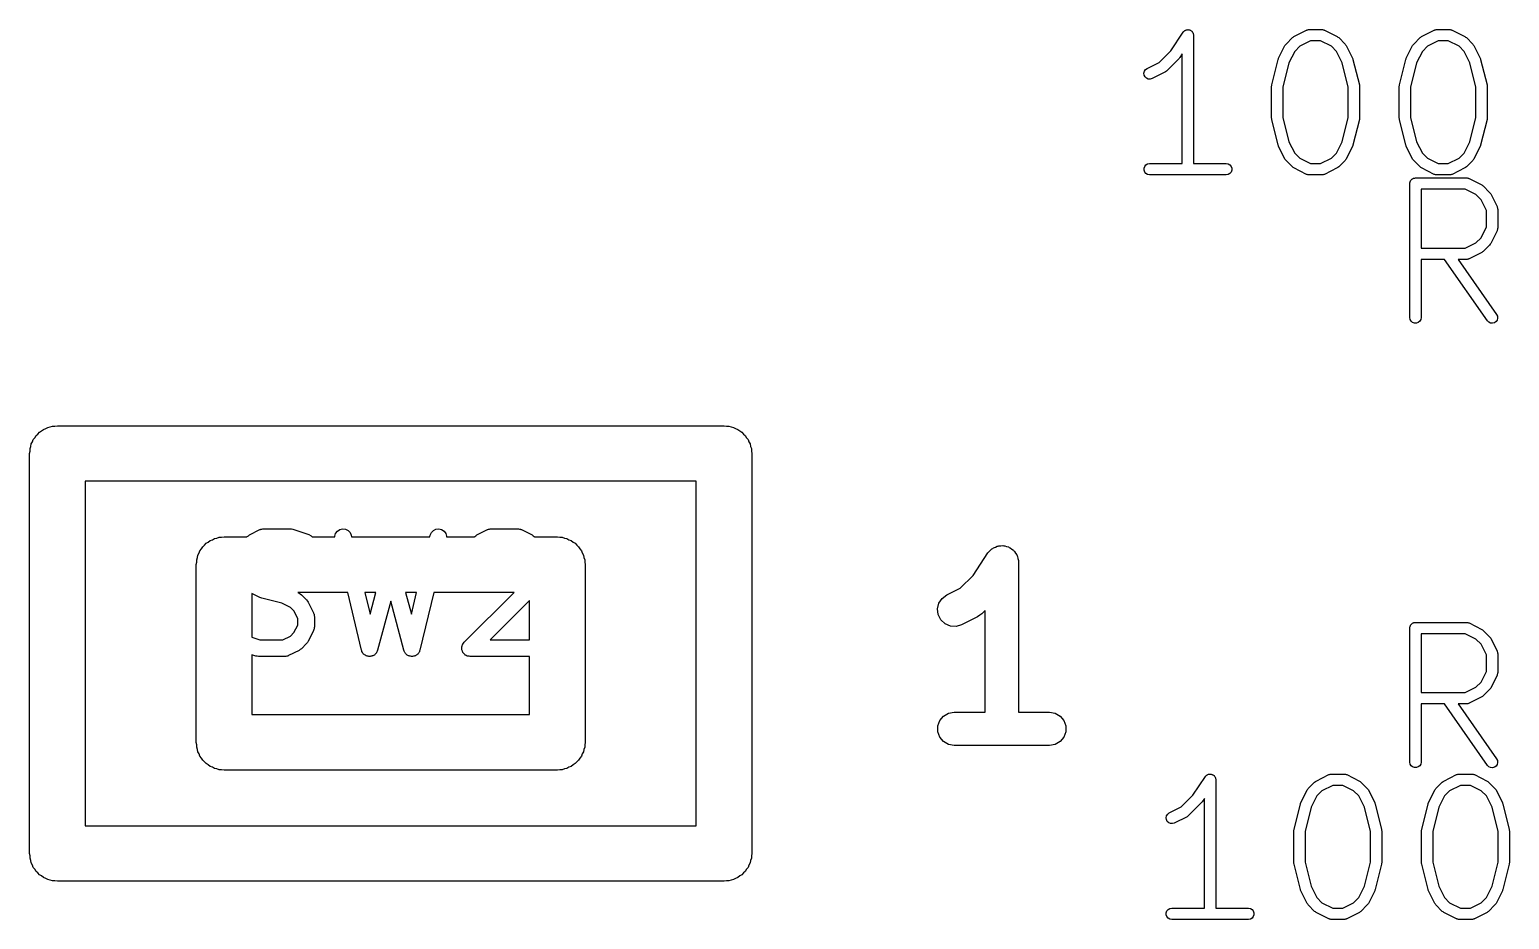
# Model space of a CAD drawing. Extents: x 0 to 76, y -93 to 16.
# Drawn here: x 1.75 to 15.07, y -65.89 to -57.89 of the extents above; entities that cross this region are included whole.
import ezdxf

# ---------------------------------------------------------------- set-up
doc = ezdxf.new("R2010")
doc.units = 0
doc.header["$MEASUREMENT"] = 0
doc.layers.add('BLACK', color=7, linetype='CONTINUOUS')

msp = doc.modelspace()

# ---------------------------------------------------------------- linework, layer by layer
at = {"layer": 'Black'}
for p, q in [((12.0201, -58.076), (12.1323, -57.9079)), ((12.1323, -57.9079), (12.1342, -57.9058)), ((12.1342, -57.9058), (12.1356, -57.9034)), ((12.1356, -57.9034), (12.1403, -57.8995)), ((12.1403, -57.8995), (12.1444, -57.8951)), ((12.1444, -57.8951), (12.147, -57.8939)), ((12.147, -57.8939), (12.1491, -57.8921)), ((12.1491, -57.8921), (12.1548, -57.89)), ((12.1548, -57.89), (12.1603, -57.8873)), ((12.1603, -57.8873), (12.1631, -57.887)), ((12.1631, -57.887), (12.1657, -57.886)), ((12.1657, -57.886), (12.1718, -57.886)), ((12.1718, -57.886), (12.1778, -57.8854)), ((12.1778, -57.8854), (12.1805, -57.886)), ((12.1805, -57.886), (12.1833, -57.886)), ((12.1833, -57.886), (12.189, -57.8881)), ((12.189, -57.8881), (12.1949, -57.8895)), ((12.1949, -57.8895), (12.1973, -57.8911)), ((12.1973, -57.8911), (12.1999, -57.8921)), ((12.1999, -57.8921), (12.2046, -57.896)), ((12.2046, -57.896), (12.2096, -57.8993)), ((12.2096, -57.8993), (12.2113, -57.9016)), ((12.2113, -57.9016), (12.2134, -57.9034)), ((12.2134, -57.9034), (12.2165, -57.9086)), ((12.2165, -57.9086), (12.2201, -57.9135)), ((12.2201, -57.9135), (12.2209, -57.9162)), ((12.2209, -57.9162), (12.2223, -57.9187)), ((12.2223, -57.9187), (12.2233, -57.9246)), ((12.2233, -57.9246), (12.225, -57.9305)), ((12.225, -57.9305), (12.2248, -57.9333)), ((12.2248, -57.9333), (12.2253, -57.936)), ((13.1285, -57.9481), (13.2434, -57.8906)), ((13.2434, -57.8906), (13.2462, -57.8898)), ((13.2462, -57.8898), (13.2487, -57.8883)), ((13.2487, -57.8883), (13.2546, -57.8873)), ((13.2546, -57.8873), (13.2603, -57.8856)), ((13.2603, -57.8856), (13.2632, -57.8858)), ((13.2632, -57.8858), (13.2661, -57.8852)), ((13.2661, -57.8852), (13.381, -57.8852)), ((13.381, -57.8852), (13.3839, -57.8858)), ((13.3839, -57.8858), (13.3868, -57.8856)), ((13.3868, -57.8856), (13.3925, -57.8873)), ((13.3925, -57.8873), (13.3984, -57.8883)), ((13.3984, -57.8883), (13.4009, -57.8898)), ((13.4009, -57.8898), (13.4037, -57.8906)), ((13.4037, -57.8906), (13.5186, -57.9481)), ((14.2775, -57.9481), (14.3924, -57.8906)), ((14.3924, -57.8906), (14.3953, -57.8898)), ((14.3953, -57.8898), (14.3978, -57.8883)), ((14.3978, -57.8883), (14.4037, -57.8873)), ((14.4037, -57.8873), (14.4094, -57.8856)), ((14.4094, -57.8856), (14.4123, -57.8858)), ((14.4123, -57.8858), (14.4152, -57.8852)), ((14.4152, -57.8852), (14.5301, -57.8852)), ((14.5301, -57.8852), (14.533, -57.8858)), ((14.533, -57.8858), (14.5359, -57.8856)), ((14.5359, -57.8856), (14.5416, -57.8873)), ((14.5416, -57.8873), (14.5474, -57.8883)), ((14.5474, -57.8883), (14.55, -57.8898)), ((14.55, -57.8898), (14.5528, -57.8906)), ((14.5528, -57.8906), (14.6677, -57.9481)), ((12.2253, -57.936), (12.2253, -59.0917)), ((12.9909, -58.1431), (13.0483, -58.0282)), ((13.0483, -58.0282), (13.0532, -58.0217)), ((13.0532, -58.0217), (13.0578, -58.015)), ((13.0578, -58.015), (13.1153, -57.9576)), ((13.1153, -57.9576), (13.122, -57.9529)), ((13.122, -57.9529), (13.1285, -57.9481)), ((13.1813, -58.0352), (13.1355, -58.081)), ((13.2781, -57.9868), (13.1813, -58.0352)), ((13.369, -57.9868), (13.2781, -57.9868)), ((13.4658, -58.0353), (13.369, -57.9868)), ((13.5116, -58.081), (13.4658, -58.0353)), ((13.5186, -57.9481), (13.5252, -57.9529)), ((13.5252, -57.9529), (13.5318, -57.9576)), ((13.5318, -57.9576), (13.5893, -58.015)), ((13.5893, -58.015), (13.594, -58.0217)), ((13.594, -58.0217), (13.5988, -58.0282)), ((13.5988, -58.0282), (13.6563, -58.1431)), ((14.1399, -58.1431), (14.1974, -58.0282)), ((14.1974, -58.0282), (14.2022, -58.0217)), ((14.2022, -58.0217), (14.2069, -58.015)), ((14.2069, -58.015), (14.2643, -57.9576)), ((14.2643, -57.9576), (14.271, -57.9529)), ((14.271, -57.9529), (14.2775, -57.9481)), ((14.3304, -58.0352), (14.2846, -58.081)), ((14.4272, -57.9868), (14.3304, -58.0352)), ((14.5181, -57.9868), (14.4272, -57.9868)), ((14.6149, -58.0353), (14.5181, -57.9868)), ((14.6607, -58.081), (14.6149, -58.0353)), ((14.6677, -57.9481), (14.6742, -57.9529)), ((14.6742, -57.9529), (14.6809, -57.9576)), ((14.6809, -57.9576), (14.7383, -58.015)), ((14.7383, -58.015), (14.743, -58.0217)), ((14.743, -58.0217), (14.7479, -58.0282)), ((14.7479, -58.0282), (14.8053, -58.1431)), ((11.8071, -58.2353), (11.9146, -58.1816)), ((11.9146, -58.1816), (12.0201, -58.076)), ((12.0955, -58.1443), (11.9806, -58.2592)), ((12.0984, -58.1402), (12.0955, -58.1443)), ((12.1019, -58.1366), (12.0984, -58.1402)), ((12.1237, -58.1038), (12.1019, -58.1366)), ((12.1237, -59.0917), (12.1237, -58.1038)), ((12.9296, -58.3833), (12.987, -58.1535)), ((12.987, -58.1535), (12.9893, -58.1485)), ((12.9893, -58.1485), (12.9909, -58.1431)), ((13.0842, -58.1836), (13.0297, -58.4019)), ((13.1355, -58.081), (13.0842, -58.1836)), ((13.5629, -58.1836), (13.5116, -58.081)), ((13.6175, -58.4019), (13.5629, -58.1836)), ((13.6563, -58.1431), (13.6579, -58.1485)), ((13.6579, -58.1485), (13.6601, -58.1535)), ((13.6601, -58.1535), (13.7176, -58.3833)), ((14.0786, -58.3833), (14.1361, -58.1535)), ((14.1361, -58.1535), (14.1383, -58.1485)), ((14.1383, -58.1485), (14.1399, -58.1431)), ((14.2333, -58.1836), (14.1787, -58.4019)), ((14.2846, -58.081), (14.2333, -58.1836)), ((14.712, -58.1836), (14.6607, -58.081)), ((14.7665, -58.4019), (14.712, -58.1836)), ((14.8053, -58.1431), (14.8069, -58.1485)), ((14.8069, -58.1485), (14.8092, -58.1535)), ((14.8092, -58.1535), (14.8666, -58.3833)), ((11.7791, -58.2777), (11.7832, -58.2606)), ((11.7811, -58.2952), (11.7791, -58.2777)), ((11.789, -58.311), (11.7811, -58.2952)), ((11.7832, -58.2606), (11.7929, -58.2458)), ((11.8018, -58.3232), (11.789, -58.311)), ((11.7929, -58.2458), (11.8071, -58.2353)), ((11.818, -58.3302), (11.8018, -58.3232)), ((11.8356, -58.3312), (11.818, -58.3302)), ((11.8525, -58.3262), (11.8356, -58.3312)), ((11.9674, -58.2687), (11.8525, -58.3262)), ((11.974, -58.2639), (11.9674, -58.2687)), ((11.9806, -58.2592), (11.974, -58.2639)), ((12.9281, -58.3957), (12.9291, -58.3895)), ((12.9281, -58.6829), (12.9281, -58.3957)), ((12.9291, -58.3895), (12.9296, -58.3833)), ((13.0297, -58.4019), (13.0297, -58.6767)), ((13.6175, -58.6767), (13.6175, -58.4019)), ((13.7176, -58.3833), (13.718, -58.3895)), ((13.718, -58.3895), (13.7191, -58.3957)), ((13.7191, -58.3957), (13.7191, -58.6829)), ((14.0771, -58.3957), (14.0782, -58.3895)), ((14.0771, -58.6829), (14.0771, -58.3957)), ((14.0782, -58.3895), (14.0786, -58.3833)), ((14.1787, -58.4019), (14.1787, -58.6767)), ((14.7665, -58.6767), (14.7665, -58.4019)), ((14.8666, -58.3833), (14.8671, -58.3895)), ((14.8671, -58.3895), (14.8681, -58.3957)), ((14.8681, -58.3957), (14.8681, -58.6829)), ((12.9291, -58.6891), (12.9281, -58.6829)), ((12.9296, -58.6952), (12.9291, -58.6891)), ((12.987, -58.9251), (12.9296, -58.6952)), ((13.0297, -58.6767), (13.0842, -58.895)), ((13.5629, -58.895), (13.6175, -58.6767)), ((13.7176, -58.6952), (13.6601, -58.9251)), ((13.718, -58.6891), (13.7176, -58.6952)), ((13.7191, -58.6829), (13.718, -58.6891)), ((14.0782, -58.6891), (14.0771, -58.6829)), ((14.0786, -58.6952), (14.0782, -58.6891)), ((14.1361, -58.9251), (14.0786, -58.6952)), ((14.1787, -58.6767), (14.2333, -58.895)), ((14.712, -58.895), (14.7665, -58.6767)), ((14.8666, -58.6952), (14.8092, -58.9251)), ((14.8671, -58.6891), (14.8666, -58.6952)), ((14.8681, -58.6829), (14.8671, -58.6891)), ((12.9893, -58.9301), (12.987, -58.9251)), ((12.9909, -58.9355), (12.9893, -58.9301)), ((13.0483, -59.0504), (12.9909, -58.9355)), ((13.0842, -58.895), (13.1355, -58.9976)), ((13.1355, -58.9976), (13.1813, -59.0433)), ((13.4658, -59.0433), (13.5116, -58.9976)), ((13.5116, -58.9976), (13.5629, -58.895)), ((13.6563, -58.9355), (13.5988, -59.0504)), ((13.6579, -58.9301), (13.6563, -58.9355)), ((13.6601, -58.9251), (13.6579, -58.9301)), ((14.1383, -58.9301), (14.1361, -58.9251)), ((14.1399, -58.9355), (14.1383, -58.9301)), ((14.1974, -59.0504), (14.1399, -58.9355)), ((14.2333, -58.895), (14.2846, -58.9976)), ((14.2846, -58.9976), (14.3304, -59.0433)), ((14.6149, -59.0433), (14.6607, -58.9976)), ((14.6607, -58.9976), (14.712, -58.895)), ((14.8053, -58.9355), (14.7479, -59.0504)), ((14.8069, -58.9301), (14.8053, -58.9355)), ((14.8092, -58.9251), (14.8069, -58.9301)), ((11.7798, -59.1337), (11.7858, -59.1171)), ((11.7858, -59.1171), (11.7972, -59.1036)), ((11.7972, -59.1036), (11.8124, -59.0948)), ((11.8124, -59.0948), (11.8298, -59.0917)), ((11.8298, -59.0917), (12.1237, -59.0917)), ((12.2253, -59.0917), (12.5192, -59.0917)), ((12.5192, -59.0917), (12.5366, -59.0948)), ((12.5366, -59.0948), (12.5519, -59.1036)), ((12.5519, -59.1036), (12.5632, -59.1171)), ((12.5632, -59.1171), (12.5693, -59.1337)), ((13.0532, -59.0569), (13.0483, -59.0504)), ((13.0578, -59.0636), (13.0532, -59.0569)), ((13.1153, -59.121), (13.0578, -59.0636)), ((13.122, -59.1257), (13.1153, -59.121)), ((13.1285, -59.1305), (13.122, -59.1257)), ((13.2434, -59.188), (13.1285, -59.1305)), ((13.1813, -59.0433), (13.2781, -59.0917)), ((13.2781, -59.0917), (13.369, -59.0917)), ((13.369, -59.0917), (13.4658, -59.0433)), ((13.5186, -59.1305), (13.4037, -59.188)), ((13.5252, -59.1257), (13.5186, -59.1305)), ((13.5318, -59.121), (13.5252, -59.1257)), ((13.5893, -59.0636), (13.5318, -59.121)), ((13.594, -59.0569), (13.5893, -59.0636)), ((13.5988, -59.0504), (13.594, -59.0569)), ((14.2022, -59.0569), (14.1974, -59.0504)), ((14.2069, -59.0636), (14.2022, -59.0569)), ((14.2643, -59.121), (14.2069, -59.0636)), ((14.271, -59.1257), (14.2643, -59.121)), ((14.2775, -59.1305), (14.271, -59.1257)), ((14.3924, -59.188), (14.2775, -59.1305)), ((14.3304, -59.0433), (14.4272, -59.0917)), ((14.4272, -59.0917), (14.5181, -59.0917)), ((14.5181, -59.0917), (14.6149, -59.0433)), ((14.6677, -59.1305), (14.5528, -59.188)), ((14.6742, -59.1257), (14.6677, -59.1305)), ((14.6809, -59.121), (14.6742, -59.1257)), ((14.7383, -59.0636), (14.6809, -59.121)), ((14.743, -59.0569), (14.7383, -59.0636)), ((14.7479, -59.0504), (14.743, -59.0569)), ((11.7798, -59.1514), (11.7798, -59.1337)), ((11.7858, -59.1679), (11.7798, -59.1514)), ((11.7972, -59.1815), (11.7858, -59.1679)), ((11.8124, -59.1903), (11.7972, -59.1815)), ((11.8298, -59.1933), (11.8124, -59.1903)), ((12.5192, -59.1933), (11.8298, -59.1933)), ((12.5366, -59.1903), (12.5192, -59.1933)), ((12.5519, -59.1815), (12.5366, -59.1903)), ((12.5632, -59.1679), (12.5519, -59.1815)), ((12.5693, -59.1514), (12.5632, -59.1679)), ((12.5693, -59.1337), (12.5693, -59.1514)), ((13.2462, -59.1888), (13.2434, -59.188)), ((13.2487, -59.1903), (13.2462, -59.1888)), ((13.2546, -59.1913), (13.2487, -59.1903)), ((13.2603, -59.193), (13.2546, -59.1913)), ((13.2632, -59.1928), (13.2603, -59.193)), ((13.2661, -59.1933), (13.2632, -59.1928)), ((13.381, -59.1933), (13.2661, -59.1933)), ((13.3839, -59.1928), (13.381, -59.1933)), ((13.3868, -59.193), (13.3839, -59.1928)), ((13.3925, -59.1913), (13.3868, -59.193)), ((13.3984, -59.1903), (13.3925, -59.1913)), ((13.4009, -59.1888), (13.3984, -59.1903)), ((13.4037, -59.188), (13.4009, -59.1888)), ((14.1722, -59.2622), (14.1738, -59.2581)), ((14.1722, -59.2667), (14.1722, -59.2622)), ((14.1738, -59.2581), (14.1745, -59.2537)), ((14.1745, -59.2537), (14.1767, -59.2498)), ((14.1767, -59.2498), (14.1783, -59.2456)), ((14.1783, -59.2456), (14.1811, -59.2422)), ((14.1811, -59.2422), (14.1833, -59.2384)), ((14.1833, -59.2384), (14.1868, -59.2355)), ((14.1868, -59.2355), (14.1896, -59.2321)), ((14.1896, -59.2321), (14.1935, -59.2299)), ((14.1935, -59.2299), (14.1969, -59.2271)), ((14.1969, -59.2271), (14.201, -59.2255)), ((14.201, -59.2255), (14.2049, -59.2233)), ((14.2049, -59.2233), (14.2093, -59.2225)), ((14.2093, -59.2225), (14.2134, -59.221)), ((14.2134, -59.221), (14.2179, -59.221)), ((14.2179, -59.221), (14.2223, -59.2202)), ((14.2223, -59.2202), (14.6819, -59.2202)), ((14.3953, -59.1888), (14.3924, -59.188)), ((14.3978, -59.1903), (14.3953, -59.1888)), ((14.4037, -59.1913), (14.3978, -59.1903)), ((14.4094, -59.193), (14.4037, -59.1913)), ((14.4123, -59.1928), (14.4094, -59.193)), ((14.4152, -59.1933), (14.4123, -59.1928)), ((14.5301, -59.1933), (14.4152, -59.1933)), ((14.533, -59.1928), (14.5301, -59.1933)), ((14.5359, -59.193), (14.533, -59.1928)), ((14.5416, -59.1913), (14.5359, -59.193)), ((14.5474, -59.1903), (14.5416, -59.1913)), ((14.55, -59.1888), (14.5474, -59.1903)), ((14.5528, -59.188), (14.55, -59.1888)), ((14.6819, -59.2202), (14.6848, -59.2208)), ((14.6848, -59.2208), (14.6877, -59.2206)), ((14.6877, -59.2206), (14.6934, -59.2223)), ((14.6934, -59.2223), (14.6993, -59.2233)), ((14.6993, -59.2233), (14.7018, -59.2248)), ((14.7018, -59.2248), (14.7046, -59.2256)), ((14.7046, -59.2256), (14.8195, -59.2831)), ((14.1715, -59.271), (14.1722, -59.2667)), ((14.1715, -60.4775), (14.1715, -59.271)), ((14.2731, -59.3218), (14.2731, -59.8522)), ((14.6699, -59.3218), (14.2731, -59.3218)), ((14.7667, -59.3703), (14.6699, -59.3218)), ((14.8125, -59.416), (14.7667, -59.3703)), ((14.8195, -59.2831), (14.826, -59.2879)), ((14.826, -59.2879), (14.8327, -59.2926)), ((14.8327, -59.2926), (14.8902, -59.35)), ((14.8902, -59.35), (14.8948, -59.3567)), ((14.8948, -59.3567), (14.8997, -59.3632)), ((14.8997, -59.3632), (14.9571, -59.4781)), ((14.8609, -59.5128), (14.8125, -59.416)), ((14.8609, -59.6612), (14.8609, -59.5128)), ((14.9571, -59.4781), (14.958, -59.4809)), ((14.958, -59.4809), (14.9594, -59.4835)), ((14.9594, -59.4835), (14.9605, -59.4893)), ((14.9605, -59.4893), (14.9622, -59.495)), ((14.9622, -59.495), (14.962, -59.498)), ((14.962, -59.498), (14.9625, -59.5009)), ((14.9625, -59.5009), (14.9625, -59.6732)), ((14.8125, -59.758), (14.8609, -59.6612)), ((14.7667, -59.8038), (14.8125, -59.758)), ((14.9571, -59.6959), (14.8997, -59.8108)), ((14.958, -59.6931), (14.9571, -59.6959)), ((14.9594, -59.6906), (14.958, -59.6931)), ((14.9605, -59.6847), (14.9594, -59.6906)), ((14.9622, -59.679), (14.9605, -59.6847)), ((14.9625, -59.6732), (14.962, -59.6761)), ((14.962, -59.6761), (14.9622, -59.679)), ((14.2731, -59.8522), (14.6699, -59.8522)), ((14.6699, -59.8522), (14.7667, -59.8038)), ((14.8195, -59.891), (14.7046, -59.9485)), ((14.8261, -59.8861), (14.8195, -59.891)), ((14.8327, -59.8815), (14.8261, -59.8861)), ((14.8902, -59.824), (14.8327, -59.8815)), ((14.8948, -59.8174), (14.8902, -59.824)), ((14.8997, -59.8108), (14.8948, -59.8174)), ((14.4831, -59.9538), (14.2731, -59.9538)), ((14.2731, -59.9538), (14.2731, -60.4775)), ((14.8701, -60.5067), (14.4831, -59.9538)), ((14.6819, -59.9538), (14.6071, -59.9538)), ((14.6071, -59.9538), (14.9533, -60.4484)), ((14.6848, -59.9533), (14.6819, -59.9538)), ((14.6877, -59.9535), (14.6848, -59.9533)), ((14.6934, -59.9518), (14.6877, -59.9535)), ((14.6993, -59.9508), (14.6934, -59.9518)), ((14.7018, -59.9493), (14.6993, -59.9508)), ((14.7046, -59.9485), (14.7018, -59.9493)), ((14.9533, -60.4484), (14.9608, -60.4644)), ((14.1745, -60.4949), (14.1715, -60.4775)), ((14.1833, -60.5102), (14.1745, -60.4949)), ((14.1969, -60.5215), (14.1833, -60.5102)), ((14.2134, -60.5276), (14.1969, -60.5215)), ((14.2311, -60.5276), (14.2134, -60.5276)), ((14.2477, -60.5215), (14.2311, -60.5276)), ((14.2612, -60.5102), (14.2477, -60.5215)), ((14.27, -60.4949), (14.2612, -60.5102)), ((14.2731, -60.4775), (14.27, -60.4949)), ((14.8825, -60.5192), (14.8701, -60.5067)), ((14.8985, -60.5266), (14.8825, -60.5192)), ((14.9161, -60.5282), (14.8985, -60.5266)), ((14.9332, -60.5236), (14.9161, -60.5282)), ((14.9476, -60.5135), (14.9332, -60.5236)), ((14.9577, -60.499), (14.9476, -60.5135)), ((14.9623, -60.482), (14.9577, -60.499)), ((14.9608, -60.4644), (14.9623, -60.482)), ((1.80849, -61.5393), (1.82524, -61.5252)), ((1.82524, -61.5252), (1.8393, -61.5085)), ((1.8393, -61.5085), (1.85825, -61.4976)), ((1.85825, -61.4976), (1.875, -61.4835)), ((1.875, -61.4835), (1.89555, -61.476)), ((1.89555, -61.476), (1.91449, -61.4651)), ((1.91449, -61.4651), (1.93603, -61.4613)), ((1.93603, -61.4613), (1.95659, -61.4538)), ((1.95659, -61.4538), (1.97846, -61.4538)), ((1.97846, -61.4538), (2, -61.45)), ((2, -61.45), (8, -61.45)), ((8, -61.45), (8.02154, -61.4538)), ((8.02154, -61.4538), (8.04341, -61.4538)), ((8.04341, -61.4538), (8.06397, -61.4613)), ((8.06397, -61.4613), (8.0855, -61.4651)), ((8.0855, -61.4651), (8.10445, -61.476)), ((8.10445, -61.476), (8.125, -61.4835)), ((8.125, -61.4835), (8.14175, -61.4976)), ((8.14175, -61.4976), (8.1607, -61.5085)), ((8.1607, -61.5085), (8.17476, -61.5252)), ((8.17476, -61.5252), (8.19151, -61.5393)), ((1.7538, -61.6566), (1.76128, -61.636)), ((1.7538, -61.6785), (1.7538, -61.6566)), ((1.76128, -61.636), (1.76508, -61.6145)), ((1.76508, -61.6145), (1.77601, -61.5956)), ((1.77601, -61.5956), (1.78349, -61.575)), ((1.78349, -61.575), (1.79755, -61.5582)), ((1.79755, -61.5582), (1.80849, -61.5393)), ((8.19151, -61.5393), (8.20245, -61.5582)), ((8.20245, -61.5582), (8.21651, -61.575)), ((8.21651, -61.575), (8.22399, -61.5956)), ((8.22399, -61.5956), (8.23492, -61.6145)), ((8.23492, -61.6145), (8.23872, -61.636)), ((8.23872, -61.636), (8.2462, -61.6566)), ((8.2462, -61.6566), (8.2462, -61.6785)), ((1.75, -61.7), (1.7538, -61.6785)), ((1.75, -65.3), (1.75, -61.7)), ((8.2462, -61.6785), (8.25, -61.7)), ((8.25, -61.7), (8.25, -65.3)), ((2.25, -61.95), (2.25, -65.05)), ((7.75, -61.95), (2.25, -61.95)), ((7.75, -65.05), (7.75, -61.95)), ((3.4145, -62.4651), (3.43603, -62.4613)), ((3.43603, -62.4613), (3.45659, -62.4538)), ((3.45659, -62.4538), (3.47846, -62.4538)), ((3.47846, -62.4538), (3.5, -62.45)), ((3.5, -62.45), (3.70584, -62.45)), ((3.70584, -62.45), (3.70887, -62.447)), ((3.70887, -62.447), (3.71871, -62.4401)), ((3.71871, -62.4401), (3.72836, -62.4329)), ((3.72836, -62.4329), (3.8236, -62.3853)), ((3.8236, -62.3853), (3.82775, -62.3841)), ((3.82775, -62.3841), (3.83149, -62.3819)), ((3.83149, -62.3819), (3.84015, -62.3804)), ((3.84015, -62.3804), (3.84857, -62.3779)), ((3.84857, -62.3779), (3.85288, -62.3781)), ((3.85288, -62.3781), (3.85714, -62.3774)), ((3.85714, -62.3774), (4.09524, -62.3774)), ((4.09524, -62.3774), (4.10708, -62.3795)), ((4.10708, -62.3795), (4.11896, -62.3812)), ((4.11896, -62.3812), (4.26181, -62.4288)), ((4.26181, -62.4288), (4.28472, -62.4413)), ((4.28472, -62.4413), (4.29248, -62.45)), ((4.29248, -62.45), (4.4973, -62.45)), ((4.49693, -62.4437), (4.50437, -62.4188)), ((4.4973, -62.45), (4.49693, -62.4437)), ((4.50437, -62.4188), (4.5199, -62.3979)), ((4.5199, -62.3979), (4.54165, -62.3835)), ((4.54165, -62.3835), (4.56699, -62.3775)), ((4.56699, -62.3775), (4.59286, -62.3805)), ((4.59286, -62.3805), (4.61615, -62.3922)), ((4.61615, -62.3922), (4.63405, -62.4111)), ((4.63405, -62.4111), (4.64439, -62.435)), ((4.64439, -62.435), (4.64796, -62.45)), ((4.64796, -62.45), (5.35204, -62.45)), ((5.35204, -62.45), (5.35561, -62.435)), ((5.35561, -62.435), (5.36595, -62.4111)), ((5.36595, -62.4111), (5.38385, -62.3922)), ((5.38385, -62.3922), (5.40714, -62.3805)), ((5.40714, -62.3805), (5.43301, -62.3775)), ((5.43301, -62.3775), (5.45835, -62.3835)), ((5.45835, -62.3835), (5.4801, -62.3979)), ((5.4801, -62.3979), (5.49563, -62.4188)), ((5.49563, -62.4188), (5.50307, -62.4437)), ((5.50307, -62.4437), (5.5027, -62.45)), ((5.5027, -62.45), (5.75346, -62.45)), ((5.75346, -62.45), (5.75649, -62.447)), ((5.75649, -62.447), (5.76633, -62.4401)), ((5.76633, -62.4401), (5.77598, -62.4329)), ((5.77598, -62.4329), (5.87122, -62.3853)), ((5.87122, -62.3853), (5.87536, -62.3841)), ((5.87536, -62.3841), (5.87911, -62.3819)), ((5.87911, -62.3819), (5.88777, -62.3804)), ((5.88777, -62.3804), (5.89619, -62.3779)), ((5.89619, -62.3779), (5.9005, -62.3781)), ((5.9005, -62.3781), (5.90476, -62.3774)), ((5.90476, -62.3774), (6.14286, -62.3774)), ((6.14286, -62.3774), (6.14712, -62.3781)), ((6.14712, -62.3781), (6.15143, -62.3779)), ((6.15143, -62.3779), (6.15985, -62.3804)), ((6.15985, -62.3804), (6.16851, -62.3819)), ((6.16851, -62.3819), (6.17226, -62.3841)), ((6.17226, -62.3841), (6.1764, -62.3853)), ((6.1764, -62.3853), (6.27164, -62.4329)), ((6.27164, -62.4329), (6.2813, -62.4401)), ((6.2813, -62.4401), (6.29113, -62.447)), ((6.29113, -62.447), (6.29416, -62.45)), ((6.29416, -62.45), (6.5, -62.45)), ((6.5, -62.45), (6.52154, -62.4538)), ((6.52154, -62.4538), (6.54341, -62.4538)), ((6.54341, -62.4538), (6.56397, -62.4613)), ((6.56397, -62.4613), (6.5855, -62.4651)), ((3.27601, -62.5956), (3.28349, -62.575)), ((3.28349, -62.575), (3.29755, -62.5582)), ((3.29755, -62.5582), (3.30849, -62.5393)), ((3.30849, -62.5393), (3.32524, -62.5252)), ((3.32524, -62.5252), (3.3393, -62.5085)), ((3.3393, -62.5085), (3.35825, -62.4976)), ((3.35825, -62.4976), (3.375, -62.4835)), ((3.375, -62.4835), (3.39555, -62.476)), ((3.39555, -62.476), (3.4145, -62.4651)), ((6.5855, -62.4651), (6.60445, -62.476)), ((6.60445, -62.476), (6.625, -62.4835)), ((6.625, -62.4835), (6.64175, -62.4976)), ((6.64175, -62.4976), (6.6607, -62.5085)), ((6.6607, -62.5085), (6.67476, -62.5252)), ((6.67476, -62.5252), (6.69151, -62.5393)), ((6.69151, -62.5393), (6.70245, -62.5582)), ((6.70245, -62.5582), (6.71651, -62.575)), ((6.71651, -62.575), (6.72399, -62.5956)), ((10.3752, -62.5954), (10.3809, -62.5894)), ((10.3809, -62.5894), (10.3851, -62.5822)), ((10.3851, -62.5822), (10.3988, -62.5706)), ((10.3988, -62.5706), (10.4112, -62.5577)), ((10.4112, -62.5577), (10.4186, -62.554)), ((10.4186, -62.554), (10.425, -62.5487)), ((10.425, -62.5487), (10.4418, -62.5425)), ((10.4418, -62.5425), (10.4579, -62.5346)), ((10.4579, -62.5346), (10.4661, -62.5337)), ((10.4661, -62.5337), (10.474, -62.5308)), ((10.474, -62.5308), (10.4918, -62.5308)), ((10.4918, -62.5308), (10.5097, -62.5289)), ((10.5097, -62.5289), (10.5177, -62.5308)), ((10.5177, -62.5308), (10.526, -62.5308)), ((10.526, -62.5308), (10.5429, -62.537)), ((10.5429, -62.537), (10.5603, -62.5412)), ((10.5603, -62.5412), (10.5672, -62.5458)), ((10.5672, -62.5458), (10.575, -62.5487)), ((10.575, -62.5487), (10.5887, -62.5602)), ((10.5887, -62.5602), (10.6036, -62.5701)), ((10.6036, -62.5701), (10.6085, -62.5768)), ((10.6085, -62.5768), (10.6149, -62.5822)), ((10.6149, -62.5822), (10.6239, -62.5977)), ((3.25, -62.7), (3.2538, -62.6785)), ((3.25, -64.3), (3.25, -62.7)), ((3.2538, -62.6566), (3.26128, -62.636)), ((3.2538, -62.6785), (3.2538, -62.6566)), ((3.26128, -62.636), (3.26508, -62.6145)), ((3.26508, -62.6145), (3.27601, -62.5956)), ((6.72399, -62.5956), (6.73492, -62.6145)), ((6.73492, -62.6145), (6.73872, -62.636)), ((6.73872, -62.636), (6.7462, -62.6566)), ((6.7462, -62.6566), (6.7462, -62.6785)), ((6.7462, -62.6785), (6.75, -62.7)), ((6.75, -62.7), (6.75, -64.3)), ((10.2406, -62.7973), (10.3752, -62.5954)), ((10.6239, -62.5977), (10.6345, -62.6121)), ((10.6345, -62.6121), (10.6368, -62.6201)), ((10.6368, -62.6201), (10.641, -62.6273)), ((10.641, -62.6273), (10.6441, -62.6449)), ((10.6441, -62.6449), (10.6491, -62.6621)), ((10.6491, -62.6621), (10.6486, -62.6704)), ((10.6486, -62.6704), (10.65, -62.6786)), ((10.65, -62.6786), (10.65, -64.0286)), ((10.1254, -62.9124), (10.2406, -62.7973)), ((3.8236, -62.9957), (3.75, -62.9589)), ((3.75, -62.9589), (3.75, -63.3535)), ((4.61281, -62.95), (4.16294, -62.95)), ((4.16294, -62.95), (4.1764, -62.9567)), ((4.1764, -62.9567), (4.18606, -62.9639)), ((4.18606, -62.9639), (4.19589, -62.9708)), ((4.19589, -62.9708), (4.24351, -63.0184)), ((4.73656, -63.4698), (4.61281, -62.95)), ((4.76701, -62.95), (4.81364, -63.1459)), ((4.86587, -62.95), (4.76701, -62.95)), ((4.81364, -63.1459), (4.86587, -62.95)), ((5.13413, -62.95), (5.18636, -63.1459)), ((5.23299, -62.95), (5.13413, -62.95)), ((5.18636, -63.1459), (5.23299, -62.95)), ((5.38719, -62.95), (5.26344, -63.4698)), ((6.1106, -62.95), (5.38719, -62.95)), ((5.66125, -63.3993), (6.1106, -62.95)), ((9.96251, -63.004), (10.0043, -62.973)), ((10.0043, -62.973), (10.1254, -62.9124)), ((3.83146, -62.998), (3.8236, -62.9957)), ((3.83895, -63.0013), (3.83146, -62.998)), ((4.02144, -63.047), (3.83895, -63.0013)), ((4.09843, -63.0854), (4.02144, -63.047)), ((4.12884, -63.1159), (4.09843, -63.0854)), ((4.1631, -63.1844), (4.12884, -63.1159)), ((4.24351, -63.0184), (4.2504, -63.0282)), ((4.2504, -63.0282), (4.25756, -63.0379)), ((4.25756, -63.0379), (4.30518, -63.1331)), ((5, -63.0292), (4.88199, -63.4717)), ((5.11801, -63.4717), (5, -63.0292)), ((6.25, -63.0227), (5.89535, -63.3774)), ((6.25, -63.3774), (6.25, -63.0227)), ((9.9217, -63.0982), (9.9338, -63.0475)), ((9.92765, -63.1499), (9.9217, -63.0982)), ((9.9338, -63.0475), (9.96251, -63.004)), ((10.35, -63.1121), (10.3204, -63.1418)), ((10.35, -64.0286), (10.35, -63.1121)), ((4.12884, -63.3127), (4.1631, -63.2442)), ((4.1631, -63.2442), (4.1631, -63.1844)), ((4.30518, -63.1331), (4.30641, -63.1373)), ((4.30641, -63.1373), (4.30857, -63.141)), ((4.30857, -63.141), (4.3101, -63.1497)), ((4.3101, -63.1497), (4.3126, -63.1581)), ((4.3126, -63.1581), (4.31234, -63.1624)), ((4.31234, -63.1624), (4.3131, -63.1667)), ((4.3131, -63.1667), (4.3131, -63.2619)), ((9.95095, -63.1965), (9.92765, -63.1499)), ((9.98878, -63.2323), (9.95095, -63.1965)), ((10.0366, -63.253), (9.98878, -63.2323)), ((10.0886, -63.2562), (10.0366, -63.253)), ((10.1385, -63.2413), (10.0886, -63.2562)), ((10.2814, -63.1699), (10.1385, -63.2413)), ((10.3007, -63.1556), (10.2814, -63.1699)), ((10.3204, -63.1418), (10.3007, -63.1556)), ((14.1722, -63.2622), (14.1738, -63.2581)), ((14.1738, -63.2581), (14.1745, -63.2537)), ((14.1745, -63.2537), (14.1767, -63.2498)), ((14.1767, -63.2498), (14.1783, -63.2456)), ((14.1783, -63.2456), (14.1811, -63.2422)), ((14.1811, -63.2422), (14.1833, -63.2384)), ((14.1833, -63.2384), (14.1868, -63.2355)), ((14.1868, -63.2355), (14.1896, -63.2321)), ((14.1896, -63.2321), (14.1935, -63.2299)), ((14.1935, -63.2299), (14.1969, -63.2271)), ((14.1969, -63.2271), (14.201, -63.2255)), ((14.201, -63.2255), (14.2049, -63.2233)), ((14.2049, -63.2233), (14.2093, -63.2225)), ((14.2093, -63.2225), (14.2134, -63.221)), ((14.2134, -63.221), (14.2179, -63.221)), ((14.2179, -63.221), (14.2223, -63.2202)), ((14.2223, -63.2202), (14.6819, -63.2202)), ((14.6819, -63.2202), (14.6848, -63.2208)), ((14.6848, -63.2208), (14.6877, -63.2206)), ((14.6877, -63.2206), (14.6934, -63.2223)), ((14.6934, -63.2223), (14.6993, -63.2233)), ((14.6993, -63.2233), (14.7018, -63.2248)), ((14.7018, -63.2248), (14.7046, -63.2256)), ((14.7046, -63.2256), (14.8195, -63.2831)), ((3.75, -63.3535), (3.82169, -63.3774)), ((3.82169, -63.3774), (4.02991, -63.3774)), ((4.02991, -63.3774), (4.09843, -63.3431)), ((4.09843, -63.3431), (4.12884, -63.3127)), ((4.25756, -63.3907), (4.2504, -63.4003)), ((4.30518, -63.2954), (4.25756, -63.3907)), ((4.30641, -63.2913), (4.30518, -63.2954)), ((4.30857, -63.2876), (4.30641, -63.2913)), ((4.3101, -63.2789), (4.30857, -63.2876)), ((4.3126, -63.2705), (4.3101, -63.2789)), ((4.3131, -63.2619), (4.31234, -63.2662)), ((4.31234, -63.2662), (4.3126, -63.2705)), ((5.89535, -63.3774), (6.25, -63.3774)), ((14.1715, -63.271), (14.1722, -63.2667)), ((14.1715, -64.4775), (14.1715, -63.271)), ((14.1722, -63.2667), (14.1722, -63.2622)), ((14.2731, -63.3218), (14.2731, -63.8522)), ((14.6699, -63.3218), (14.2731, -63.3218)), ((14.7667, -63.3703), (14.6699, -63.3218)), ((14.8125, -63.416), (14.7667, -63.3703)), ((14.8195, -63.2831), (14.826, -63.2879)), ((14.826, -63.2879), (14.8327, -63.2926)), ((14.8327, -63.2926), (14.8902, -63.35)), ((14.8902, -63.35), (14.8948, -63.3567)), ((14.8948, -63.3567), (14.8997, -63.3632)), ((14.8997, -63.3632), (14.9571, -63.4781)), ((3.78581, -63.5235), (3.75, -63.5116)), ((3.75, -63.5116), (3.75, -64.05)), ((3.79769, -63.5253), (3.78581, -63.5235)), ((3.80952, -63.5274), (3.79769, -63.5253)), ((4.05188, -63.5266), (4.04762, -63.5274)), ((4.05619, -63.5269), (4.05188, -63.5266)), ((4.06461, -63.5244), (4.05619, -63.5269)), ((4.07327, -63.5229), (4.06461, -63.5244)), ((4.07702, -63.5207), (4.07327, -63.5229)), ((4.08116, -63.5195), (4.07702, -63.5207)), ((4.1764, -63.4718), (4.08116, -63.5195)), ((4.18606, -63.4647), (4.1764, -63.4718)), ((4.19589, -63.4578), (4.18606, -63.4647)), ((4.24351, -63.4102), (4.19589, -63.4578)), ((4.2504, -63.4003), (4.24351, -63.4102)), ((4.7396, -63.4768), (4.73656, -63.4698)), ((4.74159, -63.4842), (4.7396, -63.4768)), ((4.74473, -63.4886), (4.74159, -63.4842)), ((4.7469, -63.4937), (4.74473, -63.4886)), ((4.75216, -63.4992), (4.7469, -63.4937)), ((4.75655, -63.5055), (4.75216, -63.4992)), ((4.76104, -63.5086), (4.75655, -63.5055)), ((4.7648, -63.5126), (4.76104, -63.5086)), ((4.77163, -63.516), (4.7648, -63.5126)), ((4.77791, -63.5204), (4.77163, -63.516)), ((4.7832, -63.5218), (4.77791, -63.5204)), ((4.78809, -63.5243), (4.7832, -63.5218)), ((4.79569, -63.5251), (4.78809, -63.5243)), ((4.80308, -63.5271), (4.79569, -63.5251)), ((4.80853, -63.5266), (4.80308, -63.5271)), ((4.81396, -63.5272), (4.80853, -63.5266)), ((4.82141, -63.5255), (4.81396, -63.5272)), ((4.82902, -63.5248), (4.82141, -63.5255)), ((4.83397, -63.5225), (4.82902, -63.5248)), ((4.8393, -63.5212), (4.83397, -63.5225)), ((4.84569, -63.517), (4.8393, -63.5212)), ((4.85262, -63.5138), (4.84569, -63.517)), ((4.85648, -63.5099), (4.85262, -63.5138)), ((4.86105, -63.5069), (4.85648, -63.5099)), ((4.86561, -63.5007), (4.86105, -63.5069)), ((4.87101, -63.4953), (4.86561, -63.5007)), ((4.87332, -63.4904), (4.87101, -63.4953)), ((4.87658, -63.486), (4.87332, -63.4904)), ((4.87877, -63.4786), (4.87658, -63.486)), ((4.88199, -63.4717), (4.87877, -63.4786)), ((5.12123, -63.4786), (5.11801, -63.4717)), ((5.12342, -63.486), (5.12123, -63.4786)), ((5.12668, -63.4904), (5.12342, -63.486)), ((5.12899, -63.4953), (5.12668, -63.4904)), ((5.13439, -63.5007), (5.12899, -63.4953)), ((5.13895, -63.5069), (5.13439, -63.5007)), ((5.14352, -63.5099), (5.13895, -63.5069)), ((5.14739, -63.5138), (5.14352, -63.5099)), ((5.15431, -63.517), (5.14739, -63.5138)), ((5.1607, -63.5212), (5.15431, -63.517)), ((5.16602, -63.5225), (5.1607, -63.5212)), ((5.17098, -63.5248), (5.16602, -63.5225)), ((5.1786, -63.5255), (5.17098, -63.5248)), ((5.18604, -63.5272), (5.1786, -63.5255)), ((5.19147, -63.5266), (5.18604, -63.5272)), ((5.19692, -63.5271), (5.19147, -63.5266)), ((5.20432, -63.5251), (5.19692, -63.5271)), ((5.21191, -63.5243), (5.20432, -63.5251)), ((5.2168, -63.5218), (5.21191, -63.5243)), ((5.22209, -63.5204), (5.2168, -63.5218)), ((5.22837, -63.516), (5.22209, -63.5204)), ((5.2352, -63.5126), (5.22837, -63.516)), ((5.23895, -63.5086), (5.2352, -63.5126)), ((5.24345, -63.5055), (5.23895, -63.5086)), ((5.24784, -63.4992), (5.24345, -63.5055)), ((5.2531, -63.4937), (5.24784, -63.4992)), ((5.25527, -63.4886), (5.2531, -63.4937)), ((5.25841, -63.4842), (5.25527, -63.4886)), ((5.2604, -63.4768), (5.25841, -63.4842)), ((5.26344, -63.4698), (5.2604, -63.4768)), ((5.63957, -63.4458), (5.64042, -63.4427)), ((5.64042, -63.4556), (5.63957, -63.4458)), ((5.64042, -63.4394), (5.64378, -63.4301)), ((5.64042, -63.4427), (5.64042, -63.4394)), ((5.64042, -63.4654), (5.64042, -63.4556)), ((5.64155, -63.4685), (5.64042, -63.4654)), ((5.64184, -63.4718), (5.64155, -63.4685)), ((5.64598, -63.4807), (5.64184, -63.4718)), ((5.64378, -63.4301), (5.64631, -63.4207)), ((5.64933, -63.4899), (5.64598, -63.4807)), ((5.64631, -63.4207), (5.6482, -63.418)), ((5.6482, -63.418), (5.64933, -63.4149)), ((5.64933, -63.4149), (5.65563, -63.4074)), ((5.65145, -63.4924), (5.64933, -63.4899)), ((5.65285, -63.4954), (5.65145, -63.4924)), ((5.65978, -63.5023), (5.65285, -63.4954)), ((5.65563, -63.4074), (5.66125, -63.3993)), ((5.66608, -63.5098), (5.65978, -63.5023)), ((5.66893, -63.5115), (5.66608, -63.5098)), ((5.67127, -63.5138), (5.66893, -63.5115)), ((5.68015, -63.518), (5.67127, -63.5138)), ((5.68863, -63.5229), (5.68015, -63.518)), ((5.69188, -63.5234), (5.68863, -63.5229)), ((5.69487, -63.5248), (5.69188, -63.5234)), ((5.70464, -63.5257), (5.69487, -63.5248)), ((5.71429, -63.5274), (5.70464, -63.5257)), ((14.8609, -63.5128), (14.8125, -63.416)), ((14.8609, -63.6612), (14.8609, -63.5128)), ((14.9571, -63.4781), (14.958, -63.4809)), ((14.958, -63.4809), (14.9594, -63.4835)), ((14.9594, -63.4835), (14.9605, -63.4893)), ((14.9605, -63.4893), (14.9622, -63.495)), ((14.9622, -63.495), (14.962, -63.498)), ((14.962, -63.498), (14.9625, -63.5009)), ((14.9625, -63.5009), (14.9625, -63.6732)), ((4.04762, -63.5274), (3.80952, -63.5274)), ((6.25, -63.5274), (5.71429, -63.5274)), ((6.25, -64.05), (6.25, -63.5274)), ((14.7667, -63.8038), (14.8125, -63.758)), ((14.8125, -63.758), (14.8609, -63.6612)), ((14.9571, -63.6959), (14.8997, -63.8108)), ((14.958, -63.6931), (14.9571, -63.6959)), ((14.9594, -63.6906), (14.958, -63.6931)), ((14.9605, -63.6847), (14.9594, -63.6906)), ((14.9622, -63.679), (14.9605, -63.6847)), ((14.9625, -63.6732), (14.962, -63.6761)), ((14.962, -63.6761), (14.9622, -63.679)), ((14.2731, -63.8522), (14.6699, -63.8522)), ((14.6699, -63.8522), (14.7667, -63.8038)), ((14.8195, -63.891), (14.7046, -63.9485)), ((14.8261, -63.8861), (14.8195, -63.891)), ((14.8327, -63.8815), (14.8261, -63.8861)), ((14.8902, -63.824), (14.8327, -63.8815)), ((14.8948, -63.8174), (14.8902, -63.824)), ((14.8997, -63.8108), (14.8948, -63.8174)), ((3.75, -64.05), (6.25, -64.05)), ((9.97501, -64.0637), (10.0201, -64.0376)), ((10.0201, -64.0376), (10.0714, -64.0286)), ((10.0714, -64.0286), (10.35, -64.0286)), ((10.65, -64.0286), (10.9286, -64.0286)), ((10.9286, -64.0286), (10.9799, -64.0376)), ((10.9799, -64.0376), (11.025, -64.0637)), ((14.4831, -63.9538), (14.2731, -63.9538)), ((14.2731, -63.9538), (14.2731, -64.4775)), ((14.8701, -64.5067), (14.4831, -63.9538)), ((14.6819, -63.9538), (14.6071, -63.9538)), ((14.6071, -63.9538), (14.9533, -64.4484)), ((14.6848, -63.9533), (14.6819, -63.9538)), ((14.6877, -63.9535), (14.6848, -63.9533)), ((14.6934, -63.9518), (14.6877, -63.9535)), ((14.6993, -63.9508), (14.6934, -63.9518)), ((14.7018, -63.9493), (14.6993, -63.9508)), ((14.7046, -63.9485), (14.7018, -63.9493)), ((9.92371, -64.1525), (9.94153, -64.1036)), ((9.92371, -64.2046), (9.92371, -64.1525)), ((9.94153, -64.1036), (9.97501, -64.0637)), ((11.025, -64.0637), (11.0585, -64.1036)), ((11.0585, -64.1036), (11.0763, -64.1525)), ((11.0763, -64.1525), (11.0763, -64.2046)), ((3.2538, -64.3215), (3.25, -64.3)), ((3.2538, -64.3434), (3.2538, -64.3215)), ((6.75, -64.3), (6.7462, -64.3215)), ((6.7462, -64.3215), (6.7462, -64.3434)), ((9.94153, -64.2536), (9.92371, -64.2046)), ((9.97501, -64.2935), (9.94153, -64.2536)), ((10.0201, -64.3195), (9.97501, -64.2935)), ((10.0714, -64.3286), (10.0201, -64.3195)), ((10.9799, -64.3195), (10.9286, -64.3286)), ((11.025, -64.2935), (10.9799, -64.3195)), ((11.0585, -64.2536), (11.025, -64.2935)), ((11.0763, -64.2046), (11.0585, -64.2536)), ((3.26128, -64.364), (3.2538, -64.3434)), ((3.26508, -64.3855), (3.26128, -64.364)), ((3.27601, -64.4044), (3.26508, -64.3855)), ((3.28349, -64.425), (3.27601, -64.4044)), ((3.29755, -64.4418), (3.28349, -64.425)), ((3.30849, -64.4607), (3.29755, -64.4418)), ((6.70245, -64.4418), (6.69151, -64.4607)), ((6.71651, -64.425), (6.70245, -64.4418)), ((6.72399, -64.4044), (6.71651, -64.425)), ((6.73492, -64.3855), (6.72399, -64.4044)), ((6.73872, -64.364), (6.73492, -64.3855)), ((6.7462, -64.3434), (6.73872, -64.364)), ((10.9286, -64.3286), (10.0714, -64.3286)), ((14.9533, -64.4484), (14.9608, -64.4644)), ((3.32524, -64.4748), (3.30849, -64.4607)), ((3.3393, -64.4915), (3.32524, -64.4748)), ((3.35825, -64.5024), (3.3393, -64.4915)), ((3.375, -64.5165), (3.35825, -64.5024)), ((3.39555, -64.524), (3.375, -64.5165)), ((3.4145, -64.5349), (3.39555, -64.524)), ((3.43603, -64.5387), (3.4145, -64.5349)), ((3.45659, -64.5462), (3.43603, -64.5387)), ((3.47846, -64.5462), (3.45659, -64.5462)), ((3.5, -64.55), (3.47846, -64.5462)), ((6.5, -64.55), (3.5, -64.55)), ((6.52154, -64.5462), (6.5, -64.55)), ((6.54341, -64.5462), (6.52154, -64.5462)), ((6.56397, -64.5387), (6.54341, -64.5462)), ((6.5855, -64.5349), (6.56397, -64.5387)), ((6.60445, -64.524), (6.5855, -64.5349)), ((6.625, -64.5165), (6.60445, -64.524)), ((6.64175, -64.5024), (6.625, -64.5165)), ((6.6607, -64.4915), (6.64175, -64.5024)), ((6.67476, -64.4748), (6.6607, -64.4915)), ((6.69151, -64.4607), (6.67476, -64.4748)), ((12.347, -64.5939), (12.3491, -64.5921)), ((12.3491, -64.5921), (12.3548, -64.59)), ((12.3548, -64.59), (12.3603, -64.5873)), ((12.3603, -64.5873), (12.3631, -64.587)), ((12.3631, -64.587), (12.3657, -64.586)), ((12.3657, -64.586), (12.3718, -64.586)), ((12.3718, -64.586), (12.3778, -64.5854)), ((12.3778, -64.5854), (12.3805, -64.586)), ((12.3805, -64.586), (12.3833, -64.586)), ((12.3833, -64.586), (12.389, -64.5881)), ((12.389, -64.5881), (12.3949, -64.5895)), ((12.3949, -64.5895), (12.3973, -64.5911)), ((12.3973, -64.5911), (12.3999, -64.5921)), ((12.3999, -64.5921), (12.4046, -64.596)), ((13.3285, -64.6481), (13.4434, -64.5906)), ((13.4434, -64.5906), (13.4462, -64.5898)), ((13.4462, -64.5898), (13.4487, -64.5883)), ((13.4487, -64.5883), (13.4546, -64.5873)), ((13.4546, -64.5873), (13.4603, -64.5856)), ((13.4603, -64.5856), (13.4632, -64.5858)), ((13.4632, -64.5858), (13.4661, -64.5852)), ((13.4661, -64.5852), (13.581, -64.5852)), ((13.581, -64.5852), (13.5839, -64.5858)), ((13.5839, -64.5858), (13.5868, -64.5856)), ((13.5868, -64.5856), (13.5925, -64.5873)), ((13.5925, -64.5873), (13.5984, -64.5883)), ((13.5984, -64.5883), (13.6009, -64.5898)), ((13.6009, -64.5898), (13.6037, -64.5906)), ((13.6037, -64.5906), (13.7186, -64.6481)), ((14.1745, -64.4949), (14.1715, -64.4775)), ((14.1833, -64.5102), (14.1745, -64.4949)), ((14.1969, -64.5215), (14.1833, -64.5102)), ((14.2134, -64.5276), (14.1969, -64.5215)), ((14.2311, -64.5276), (14.2134, -64.5276)), ((14.2477, -64.5215), (14.2311, -64.5276)), ((14.2612, -64.5102), (14.2477, -64.5215)), ((14.27, -64.4949), (14.2612, -64.5102)), ((14.2731, -64.4775), (14.27, -64.4949)), ((14.4775, -64.6481), (14.5924, -64.5906)), ((14.5924, -64.5906), (14.5953, -64.5898)), ((14.5953, -64.5898), (14.5978, -64.5883)), ((14.5978, -64.5883), (14.6037, -64.5873)), ((14.6037, -64.5873), (14.6094, -64.5856)), ((14.6094, -64.5856), (14.6123, -64.5858)), ((14.6123, -64.5858), (14.6152, -64.5852)), ((14.6152, -64.5852), (14.7301, -64.5852)), ((14.7301, -64.5852), (14.733, -64.5858)), ((14.733, -64.5858), (14.7359, -64.5856)), ((14.7359, -64.5856), (14.7416, -64.5873)), ((14.7416, -64.5873), (14.7474, -64.5883)), ((14.7474, -64.5883), (14.75, -64.5898)), ((14.75, -64.5898), (14.7528, -64.5906)), ((14.7528, -64.5906), (14.8677, -64.6481)), ((14.8825, -64.5192), (14.8701, -64.5067)), ((14.8985, -64.5266), (14.8825, -64.5192)), ((14.9161, -64.5282), (14.8985, -64.5266)), ((14.9332, -64.5236), (14.9161, -64.5282)), ((14.9476, -64.5135), (14.9332, -64.5236)), ((14.9577, -64.499), (14.9476, -64.5135)), ((14.9623, -64.482), (14.9577, -64.499)), ((14.9608, -64.4644), (14.9623, -64.482)), ((12.2201, -64.776), (12.3323, -64.6079)), ((12.3323, -64.6079), (12.3342, -64.6058)), ((12.3342, -64.6058), (12.3356, -64.6034)), ((12.3356, -64.6034), (12.3403, -64.5995)), ((12.3403, -64.5995), (12.3444, -64.5951)), ((12.3444, -64.5951), (12.347, -64.5939)), ((12.4046, -64.596), (12.4096, -64.5993)), ((12.4096, -64.5993), (12.4113, -64.6016)), ((12.4113, -64.6016), (12.4134, -64.6034)), ((12.4134, -64.6034), (12.4165, -64.6086)), ((12.4165, -64.6086), (12.4201, -64.6135)), ((12.4201, -64.6135), (12.4209, -64.6162)), ((12.4209, -64.6162), (12.4223, -64.6187)), ((12.4223, -64.6187), (12.4233, -64.6246)), ((12.4233, -64.6246), (12.425, -64.6305)), ((12.425, -64.6305), (12.4248, -64.6333)), ((12.4248, -64.6333), (12.4253, -64.636)), ((12.4253, -64.636), (12.4253, -65.7917)), ((13.2483, -64.7282), (13.2532, -64.7217)), ((13.2532, -64.7217), (13.2578, -64.715)), ((13.2578, -64.715), (13.3153, -64.6576)), ((13.3153, -64.6576), (13.322, -64.6529)), ((13.322, -64.6529), (13.3285, -64.6481)), ((13.4781, -64.6868), (13.3813, -64.7352)), ((13.569, -64.6868), (13.4781, -64.6868)), ((13.6658, -64.7353), (13.569, -64.6868)), ((13.7186, -64.6481), (13.7252, -64.6529)), ((13.7252, -64.6529), (13.7318, -64.6576)), ((13.7318, -64.6576), (13.7893, -64.715)), ((13.7893, -64.715), (13.794, -64.7217)), ((13.794, -64.7217), (13.7988, -64.7282)), ((14.3974, -64.7282), (14.4022, -64.7217)), ((14.4022, -64.7217), (14.4069, -64.715)), ((14.4069, -64.715), (14.4643, -64.6576)), ((14.4643, -64.6576), (14.471, -64.6529)), ((14.471, -64.6529), (14.4775, -64.6481)), ((14.6272, -64.6868), (14.5304, -64.7352)), ((14.7181, -64.6868), (14.6272, -64.6868)), ((14.8149, -64.7353), (14.7181, -64.6868)), ((14.8677, -64.6481), (14.8742, -64.6529)), ((14.8742, -64.6529), (14.8809, -64.6576)), ((14.8809, -64.6576), (14.9383, -64.715)), ((14.9383, -64.715), (14.943, -64.7217)), ((14.943, -64.7217), (14.9479, -64.7282)), ((12.1146, -64.8816), (12.2201, -64.776)), ((12.2955, -64.8443), (12.1806, -64.9592)), ((12.2984, -64.8402), (12.2955, -64.8443)), ((12.3019, -64.8366), (12.2984, -64.8402)), ((12.3237, -64.8038), (12.3019, -64.8366)), ((12.3237, -65.7917), (12.3237, -64.8038)), ((13.1296, -65.0833), (13.187, -64.8535)), ((13.187, -64.8535), (13.1893, -64.8485)), ((13.1893, -64.8485), (13.1909, -64.8431)), ((13.1909, -64.8431), (13.2483, -64.7282)), ((13.3355, -64.781), (13.2842, -64.8836)), ((13.3813, -64.7352), (13.3355, -64.781)), ((13.7116, -64.781), (13.6658, -64.7353)), ((13.7629, -64.8836), (13.7116, -64.781)), ((13.7988, -64.7282), (13.8563, -64.8431)), ((13.8563, -64.8431), (13.8579, -64.8485)), ((13.8579, -64.8485), (13.8601, -64.8535)), ((13.8601, -64.8535), (13.9176, -65.0833)), ((14.2786, -65.0833), (14.3361, -64.8535)), ((14.3361, -64.8535), (14.3383, -64.8485)), ((14.3383, -64.8485), (14.3399, -64.8431)), ((14.3399, -64.8431), (14.3974, -64.7282)), ((14.4846, -64.781), (14.4333, -64.8836)), ((14.5304, -64.7352), (14.4846, -64.781)), ((14.8607, -64.781), (14.8149, -64.7353)), ((14.912, -64.8836), (14.8607, -64.781)), ((14.9479, -64.7282), (15.0053, -64.8431)), ((15.0053, -64.8431), (15.0069, -64.8485)), ((15.0069, -64.8485), (15.0092, -64.8535)), ((15.0092, -64.8535), (15.0666, -65.0833)), ((11.9791, -64.9777), (11.9832, -64.9606)), ((11.9811, -64.9952), (11.9791, -64.9777)), ((11.9832, -64.9606), (11.9929, -64.9458)), ((11.9929, -64.9458), (12.0071, -64.9353)), ((12.0071, -64.9353), (12.1146, -64.8816)), ((12.1674, -64.9687), (12.0525, -65.0262)), ((12.174, -64.9639), (12.1674, -64.9687)), ((12.1806, -64.9592), (12.174, -64.9639)), ((13.2842, -64.8836), (13.2297, -65.1019)), ((13.8175, -65.1019), (13.7629, -64.8836)), ((14.4333, -64.8836), (14.3787, -65.1019)), ((14.9665, -65.1019), (14.912, -64.8836)), ((2.25, -65.05), (7.75, -65.05)), ((11.989, -65.011), (11.9811, -64.9952)), ((12.0018, -65.0232), (11.989, -65.011)), ((12.018, -65.0302), (12.0018, -65.0232)), ((12.0356, -65.0312), (12.018, -65.0302)), ((12.0525, -65.0262), (12.0356, -65.0312)), ((13.1281, -65.0957), (13.1291, -65.0895)), ((13.1281, -65.3829), (13.1281, -65.0957)), ((13.1291, -65.0895), (13.1296, -65.0833)), ((13.2297, -65.1019), (13.2297, -65.3767)), ((13.8175, -65.3767), (13.8175, -65.1019)), ((13.9176, -65.0833), (13.918, -65.0895)), ((13.918, -65.0895), (13.9191, -65.0957)), ((13.9191, -65.0957), (13.9191, -65.3829)), ((14.2771, -65.0957), (14.2782, -65.0895)), ((14.2771, -65.3829), (14.2771, -65.0957)), ((14.2782, -65.0895), (14.2786, -65.0833)), ((14.3787, -65.1019), (14.3787, -65.3767)), ((14.9665, -65.3767), (14.9665, -65.1019)), ((15.0666, -65.0833), (15.0671, -65.0895)), ((15.0671, -65.0895), (15.0681, -65.0957)), ((15.0681, -65.0957), (15.0681, -65.3829)), ((1.7538, -65.3215), (1.75, -65.3)), ((1.7538, -65.3434), (1.7538, -65.3215)), ((1.76128, -65.364), (1.7538, -65.3434)), ((1.76508, -65.3855), (1.76128, -65.364)), ((1.77601, -65.4044), (1.76508, -65.3855)), ((8.23492, -65.3855), (8.22399, -65.4044)), ((8.23872, -65.364), (8.23492, -65.3855)), ((8.2462, -65.3434), (8.23872, -65.364)), ((8.25, -65.3), (8.2462, -65.3215)), ((8.2462, -65.3215), (8.2462, -65.3434)), ((13.1291, -65.3891), (13.1281, -65.3829)), ((13.1296, -65.3952), (13.1291, -65.3891)), ((13.2297, -65.3767), (13.2842, -65.595)), ((13.7629, -65.595), (13.8175, -65.3767)), ((13.918, -65.3891), (13.9176, -65.3952)), ((13.9191, -65.3829), (13.918, -65.3891)), ((14.2782, -65.3891), (14.2771, -65.3829)), ((14.2786, -65.3952), (14.2782, -65.3891)), ((14.3787, -65.3767), (14.4333, -65.595)), ((14.912, -65.595), (14.9665, -65.3767)), ((15.0671, -65.3891), (15.0666, -65.3952)), ((15.0681, -65.3829), (15.0671, -65.3891)), ((1.78349, -65.425), (1.77601, -65.4044)), ((1.79755, -65.4418), (1.78349, -65.425)), ((1.80849, -65.4607), (1.79755, -65.4418)), ((1.82524, -65.4748), (1.80849, -65.4607)), ((1.8393, -65.4915), (1.82524, -65.4748)), ((1.85825, -65.5024), (1.8393, -65.4915)), ((1.875, -65.5165), (1.85825, -65.5024)), ((1.89555, -65.524), (1.875, -65.5165)), ((1.91449, -65.5349), (1.89555, -65.524)), ((8.10445, -65.524), (8.0855, -65.5349)), ((8.125, -65.5165), (8.10445, -65.524)), ((8.14175, -65.5024), (8.125, -65.5165)), ((8.1607, -65.4915), (8.14175, -65.5024)), ((8.17476, -65.4748), (8.1607, -65.4915)), ((8.19151, -65.4607), (8.17476, -65.4748)), ((8.20245, -65.4418), (8.19151, -65.4607)), ((8.21651, -65.425), (8.20245, -65.4418)), ((8.22399, -65.4044), (8.21651, -65.425)), ((13.187, -65.6251), (13.1296, -65.3952)), ((13.9176, -65.3952), (13.8601, -65.6251)), ((14.3361, -65.6251), (14.2786, -65.3952)), ((15.0666, -65.3952), (15.0092, -65.6251)), ((1.93603, -65.5387), (1.91449, -65.5349)), ((1.95659, -65.5462), (1.93603, -65.5387)), ((1.97846, -65.5462), (1.95659, -65.5462)), ((2, -65.55), (1.97846, -65.5462)), ((8, -65.55), (2, -65.55)), ((8.02154, -65.5462), (8, -65.55)), ((8.04341, -65.5462), (8.02154, -65.5462)), ((8.06397, -65.5387), (8.04341, -65.5462)), ((8.0855, -65.5349), (8.06397, -65.5387)), ((13.1893, -65.6301), (13.187, -65.6251)), ((13.1909, -65.6355), (13.1893, -65.6301)), ((13.2483, -65.7504), (13.1909, -65.6355)), ((13.2842, -65.595), (13.3355, -65.6976)), ((13.7116, -65.6976), (13.7629, -65.595)), ((13.8563, -65.6355), (13.7988, -65.7504)), ((13.8579, -65.6301), (13.8563, -65.6355)), ((13.8601, -65.6251), (13.8579, -65.6301)), ((14.3383, -65.6301), (14.3361, -65.6251)), ((14.3399, -65.6355), (14.3383, -65.6301)), ((14.3974, -65.7504), (14.3399, -65.6355)), ((14.4333, -65.595), (14.4846, -65.6976)), ((14.8607, -65.6976), (14.912, -65.595)), ((15.0053, -65.6355), (14.9479, -65.7504)), ((15.0069, -65.6301), (15.0053, -65.6355)), ((15.0092, -65.6251), (15.0069, -65.6301)), ((13.2532, -65.7569), (13.2483, -65.7504)), ((13.2578, -65.7636), (13.2532, -65.7569)), ((13.3153, -65.821), (13.2578, -65.7636)), ((13.3355, -65.6976), (13.3813, -65.7433)), ((13.3813, -65.7433), (13.4781, -65.7917)), ((13.569, -65.7917), (13.6658, -65.7433)), ((13.6658, -65.7433), (13.7116, -65.6976)), ((13.7893, -65.7636), (13.7318, -65.821)), ((13.794, -65.7569), (13.7893, -65.7636)), ((13.7988, -65.7504), (13.794, -65.7569)), ((14.4022, -65.7569), (14.3974, -65.7504)), ((14.4069, -65.7636), (14.4022, -65.7569)), ((14.4643, -65.821), (14.4069, -65.7636)), ((14.4846, -65.6976), (14.5304, -65.7433)), ((14.5304, -65.7433), (14.6272, -65.7917)), ((14.7181, -65.7917), (14.8149, -65.7433)), ((14.8149, -65.7433), (14.8607, -65.6976)), ((14.9383, -65.7636), (14.8809, -65.821)), ((14.943, -65.7569), (14.9383, -65.7636)), ((14.9479, -65.7504), (14.943, -65.7569)), ((11.9798, -65.8337), (11.9858, -65.8171)), ((11.9798, -65.8514), (11.9798, -65.8337)), ((11.9858, -65.8679), (11.9798, -65.8514)), ((11.9858, -65.8171), (11.9972, -65.8036)), ((11.9972, -65.8815), (11.9858, -65.8679)), ((11.9972, -65.8036), (12.0124, -65.7948)), ((12.0124, -65.8903), (11.9972, -65.8815)), ((12.0124, -65.7948), (12.0298, -65.7917)), ((12.0298, -65.8933), (12.0124, -65.8903)), ((12.0298, -65.7917), (12.3237, -65.7917)), ((12.7192, -65.8933), (12.0298, -65.8933)), ((12.4253, -65.7917), (12.7192, -65.7917)), ((12.7192, -65.7917), (12.7366, -65.7948)), ((12.7366, -65.8903), (12.7192, -65.8933)), ((12.7366, -65.7948), (12.7519, -65.8036)), ((12.7519, -65.8815), (12.7366, -65.8903)), ((12.7519, -65.8036), (12.7632, -65.8171)), ((12.7632, -65.8679), (12.7519, -65.8815)), ((12.7632, -65.8171), (12.7693, -65.8337)), ((12.7693, -65.8514), (12.7632, -65.8679)), ((12.7693, -65.8337), (12.7693, -65.8514)), ((13.322, -65.8257), (13.3153, -65.821)), ((13.3285, -65.8305), (13.322, -65.8257)), ((13.4434, -65.888), (13.3285, -65.8305)), ((13.4462, -65.8888), (13.4434, -65.888)), ((13.4487, -65.8903), (13.4462, -65.8888)), ((13.4546, -65.8913), (13.4487, -65.8903)), ((13.4603, -65.893), (13.4546, -65.8913)), ((13.4632, -65.8928), (13.4603, -65.893)), ((13.4661, -65.8933), (13.4632, -65.8928)), ((13.581, -65.8933), (13.4661, -65.8933)), ((13.4781, -65.7917), (13.569, -65.7917)), ((13.5839, -65.8928), (13.581, -65.8933)), ((13.5868, -65.893), (13.5839, -65.8928)), ((13.5925, -65.8913), (13.5868, -65.893)), ((13.5984, -65.8903), (13.5925, -65.8913)), ((13.6009, -65.8888), (13.5984, -65.8903)), ((13.6037, -65.888), (13.6009, -65.8888)), ((13.7186, -65.8305), (13.6037, -65.888)), ((13.7252, -65.8257), (13.7186, -65.8305)), ((13.7318, -65.821), (13.7252, -65.8257)), ((14.471, -65.8257), (14.4643, -65.821)), ((14.4775, -65.8305), (14.471, -65.8257)), ((14.5924, -65.888), (14.4775, -65.8305)), ((14.5953, -65.8888), (14.5924, -65.888)), ((14.5978, -65.8903), (14.5953, -65.8888)), ((14.6037, -65.8913), (14.5978, -65.8903)), ((14.6094, -65.893), (14.6037, -65.8913)), ((14.6123, -65.8928), (14.6094, -65.893)), ((14.6152, -65.8933), (14.6123, -65.8928)), ((14.7301, -65.8933), (14.6152, -65.8933)), ((14.6272, -65.7917), (14.7181, -65.7917)), ((14.733, -65.8928), (14.7301, -65.8933)), ((14.7359, -65.893), (14.733, -65.8928)), ((14.7416, -65.8913), (14.7359, -65.893)), ((14.7474, -65.8903), (14.7416, -65.8913)), ((14.75, -65.8888), (14.7474, -65.8903)), ((14.7528, -65.888), (14.75, -65.8888)), ((14.8677, -65.8305), (14.7528, -65.888)), ((14.8742, -65.8257), (14.8677, -65.8305)), ((14.8809, -65.821), (14.8742, -65.8257))]:
    msp.add_line(p, q, dxfattribs=at)

doc.saveas('drawing.dxf')
